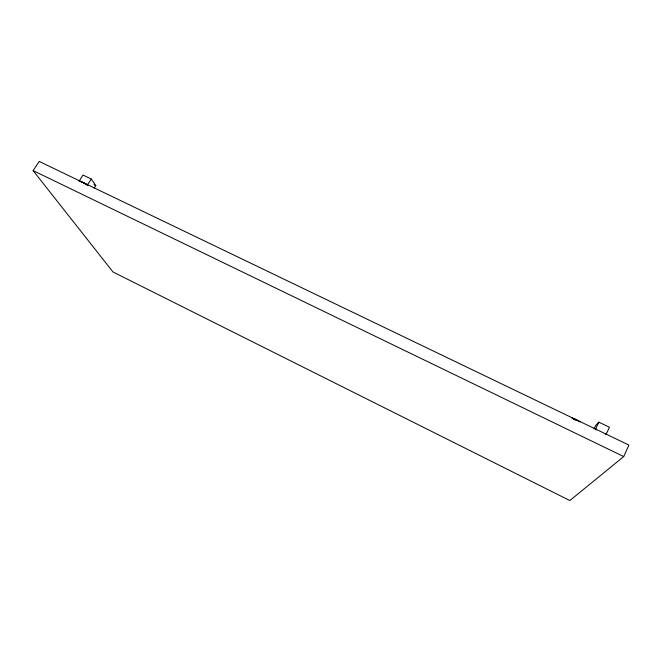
<?xml version="1.0" encoding="UTF-8"?>
<svg xmlns="http://www.w3.org/2000/svg" width="662" height="662" viewBox="0 0 662 662"><rect width="100%" height="100%" fill="white"/><g stroke="black" fill="none" stroke-linecap="round" stroke-linejoin="round"><path stroke-width="0.99" d="M623.712 456.573L628.9 445.087L39.232 161.445L33.1 170.597L113.012 271.991L569.833 500.555L623.712 456.573L33.1 170.597M594.079 428.902L595.585 425.649L598.787 422.141L609.437 427.238L607.153 432.212A5.917 5.462 31 0 1 605.291 434.355M598.787 422.141L596.495 427.089A5.917 5.462 31 0 0 596.065 429.911M94.211 188.041L95.775 185.625L91.315 179.021L83.031 175.049L80.375 179.112A5.056 4.386 -27.3 0 0 79.829 180.23M91.315 179.021L88.658 183.093A5.056 4.386 -27.3 0 1 86.78 184.864M93.963 184.756L95.775 185.625M88.12 185.625L86.532 184.582A10.658 2.408 32.9 0 0 79.92 181.396M572.382 418.243A11.949 3.07 24.8 0 1 580.061 422.025M573.325 419.145A12.669 3.252 24.8 0 1 575.642 420.171M571.314 417.639A12.661 3.26 24.8 0 1 579.581 421.487M78.968 180.875A11.304 2.557 32.9 0 1 88.278 185.525"/></g></svg>
